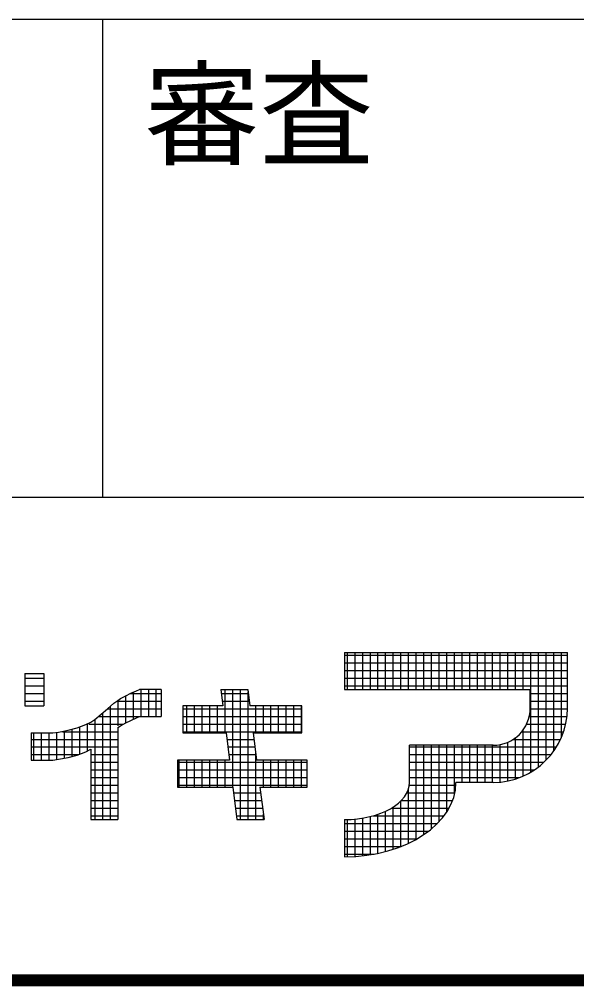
# Model space of a CAD drawing. Units: millimetres, scale not verified. Extents: x -9484 to 7834, y -6381 to 5697.
# Drawn here: x 920 to 1358, y -5888 to -5130 of the extents above; entities that cross this region are included whole.
import ezdxf
from ezdxf.enums import TextEntityAlignment as Align

# ---------------------------------------------------------------- set-up
doc = ezdxf.new("R2010")
doc.units = ezdxf.units.MM
doc.header["$LTSCALE"] = 30
doc.layers.add('0-6_SUNPO', color=7, linetype='Continuous', lineweight=25)
doc.styles.add('MS Gothic', font='')
doc.styles.get('MS Gothic').set_extended_font_data('MS Gothic')

msp = doc.modelspace()

# ---------------------------------------------------------------- linework, layer by layer
at = {"layer": '0-6_SUNPO'}
for p, q in [((-8344, -5129.86), (7826, -5129.86)), ((985.99, -5504.86), (985.99, -5129.86)), ((-334.01, -5504.86), (7825.99, -5504.86)), ((1175.68, -5626.68), (1175.68, -5655.84)), ((1175.68, -5626.68), (1350.64, -5626.68)), ((1177.98, -5655.84), (1177.98, -5626.68)), ((1183.98, -5655.84), (1183.98, -5626.68)), ((1189.98, -5655.84), (1189.98, -5626.68)), ((1195.98, -5655.84), (1195.98, -5626.68)), ((1201.98, -5655.84), (1201.98, -5626.68)), ((1207.98, -5655.84), (1207.98, -5626.68)), ((1213.98, -5655.84), (1213.98, -5626.68)), ((1219.98, -5655.84), (1219.98, -5626.68)), ((1225.98, -5655.84), (1225.98, -5626.68)), ((1231.98, -5655.84), (1231.98, -5626.68)), ((1237.98, -5655.84), (1237.98, -5626.68)), ((1243.98, -5655.84), (1243.98, -5626.68)), ((1249.98, -5655.84), (1249.98, -5626.68)), ((1255.98, -5655.84), (1255.98, -5626.68)), ((1261.98, -5655.84), (1261.98, -5626.68)), ((1267.98, -5655.84), (1267.98, -5626.68)), ((1273.98, -5655.84), (1273.98, -5626.68)), ((1279.99, -5655.84), (1279.99, -5626.68)), ((1285.99, -5655.84), (1285.99, -5626.68)), ((1291.99, -5655.84), (1291.99, -5626.68)), ((1297.99, -5655.84), (1297.99, -5626.68)), ((1303.99, -5655.84), (1303.99, -5626.68)), ((1309.99, -5655.84), (1309.99, -5626.68)), ((1315.99, -5655.84), (1315.99, -5626.68)), ((1321.99, -5720.62), (1321.99, -5626.68)), ((1327.99, -5716.56), (1327.99, -5626.68)), ((1333.99, -5711.22), (1333.99, -5626.68)), ((1339.99, -5704.01), (1339.99, -5626.68)), ((1345.99, -5693.23), (1345.99, -5626.68)), ((1350.64, -5670.42), (1350.64, -5626.68)), ((1175.68, -5628.94), (1350.64, -5628.94)), ((1175.68, -5634.94), (1350.64, -5634.94)), ((1175.68, -5640.94), (1350.64, -5640.94)), ((924.69, -5643.14), (924.69, -5668.64)), ((924.69, -5646.94), (939.59, -5646.94)), ((1175.68, -5646.94), (1350.64, -5646.94)), ((924.69, -5652.94), (939.59, -5652.94)), ((1031.77, -5655.89), (1014.77, -5655.89)), ((1015.99, -5677.14), (1015.99, -5655.89)), ((1021.99, -5677.14), (1021.99, -5655.89)), ((1027.99, -5677.14), (1027.99, -5655.89)), ((1031.77, -5655.89), (1031.77, -5677.14)), ((1078.52, -5655.89), (1099.77, -5655.89)), ((1078.52, -5655.89), (1080.11, -5668.64)), ((1081.99, -5689.89), (1081.99, -5655.89)), ((1087.99, -5732.39), (1087.99, -5655.89)), ((1093.99, -5757.9), (1093.99, -5655.89)), ((1099.77, -5655.89), (1101.36, -5668.64)), ((1099.99, -5757.9), (1099.99, -5657.65)), ((1175.68, -5652.94), (1350.64, -5652.94)), ((1175.68, -5655.84), (1321.48, -5655.84)), ((1321.48, -5670.42), (1321.48, -5655.84)), ((924.69, -5658.94), (939.59, -5658.94)), ((924.69, -5664.94), (939.59, -5664.94)), ((997.61, -5664.94), (1031.77, -5664.94)), ((997.99, -5684.43), (997.99, -5664.25)), ((1003.99, -5681.81), (1003.99, -5660.4)), ((1007.75, -5658.94), (1031.77, -5658.94)), ((1009.99, -5679.19), (1009.99, -5657.94)), ((1078.9, -5658.94), (1100.15, -5658.94)), ((1079.65, -5664.94), (1100.9, -5664.94)), ((1321.48, -5658.94), (1350.64, -5658.94)), ((1321.48, -5664.94), (1350.64, -5664.94)), ((924.69, -5668.64), (939.59, -5668.64)), ((990.11, -5670.94), (1031.77, -5670.94)), ((991.99, -5757.9), (991.99, -5668.84)), ((1048.77, -5668.64), (1048.77, -5689.89)), ((1080.11, -5668.64), (1048.77, -5668.64)), ((1048.77, -5670.94), (1142.27, -5670.94)), ((1051.98, -5689.89), (1051.98, -5668.64)), ((1057.98, -5689.89), (1057.98, -5668.64)), ((1063.98, -5689.89), (1063.98, -5668.64)), ((1069.99, -5689.89), (1069.99, -5668.64)), ((1075.99, -5689.89), (1075.99, -5668.64)), ((1142.27, -5668.64), (1101.36, -5668.64)), ((1105.99, -5689.89), (1105.99, -5668.64)), ((1111.99, -5689.89), (1111.99, -5668.64)), ((1117.99, -5689.89), (1117.99, -5668.64)), ((1123.99, -5689.89), (1123.99, -5668.64)), ((1129.99, -5689.89), (1129.99, -5668.64)), ((1135.99, -5689.89), (1135.99, -5668.64)), ((1141.99, -5689.89), (1141.99, -5668.64)), ((1142.27, -5689.89), (1142.27, -5668.64)), ((1321.48, -5670.94), (1350.64, -5670.94)), ((979.99, -5757.9), (979.99, -5679.43)), ((982.62, -5676.94), (1031.77, -5676.94)), ((985.99, -5757.9), (985.99, -5674.13)), ((1014.77, -5677.14), (1031.77, -5677.14)), ((1048.77, -5676.94), (1142.27, -5676.94)), ((1320.74, -5676.94), (1350.28, -5676.94)), ((961.99, -5708.47), (961.99, -5687.48)), ((967.99, -5706.45), (967.99, -5685.2)), ((973.99, -5703.99), (973.99, -5682.92)), ((975.12, -5682.94), (1002.29, -5682.94)), ((997.77, -5685.64), (997.77, -5757.9)), ((1048.77, -5682.94), (1142.27, -5682.94)), ((1315.99, -5723.72), (1315.99, -5687.45)), ((1318.66, -5682.94), (1349.28, -5682.94)), ((929.77, -5689.89), (946.77, -5689.89)), ((929.77, -5694.94), (997.77, -5694.94)), ((931.98, -5711.15), (931.98, -5689.89)), ((937.98, -5711.15), (937.98, -5689.89)), ((943.98, -5711.15), (943.98, -5689.89)), ((949.99, -5710.66), (949.99, -5689.38)), ((954.29, -5688.94), (997.77, -5688.94)), ((955.98, -5709.57), (955.98, -5688.43)), ((1048.77, -5688.94), (1142.27, -5688.94)), ((1048.77, -5689.89), (1082.77, -5689.89)), ((1082.77, -5689.89), (1085.43, -5711.15)), ((1083.4, -5694.94), (1104.65, -5694.94)), ((1104.02, -5689.89), (1142.27, -5689.89)), ((1104.02, -5689.89), (1106.67, -5711.15)), ((1308.1, -5694.94), (1345.24, -5694.94)), ((1309.99, -5725.99), (1309.99, -5693.61)), ((1314.84, -5688.94), (1347.62, -5688.94)), ((929.77, -5700.94), (997.77, -5700.94)), ((976.51, -5702.64), (976.51, -5757.9)), ((1084.15, -5700.94), (1105.4, -5700.94)), ((1226.71, -5728.74), (1226.71, -5699.57)), ((1292.32, -5699.57), (1226.71, -5699.57)), ((1226.71, -5700.94), (1342.02, -5700.94)), ((1231.98, -5773.37), (1231.98, -5699.57)), ((1237.98, -5769.67), (1237.98, -5699.57)), ((1243.98, -5765.17), (1243.98, -5699.57)), ((1249.98, -5759.51), (1249.98, -5699.57)), ((1255.98, -5751.87), (1255.98, -5699.57)), ((1261.98, -5738.26), (1261.98, -5699.57)), ((1267.98, -5728.74), (1267.98, -5699.57)), ((1273.98, -5728.74), (1273.98, -5699.57)), ((1279.99, -5728.74), (1279.99, -5699.57)), ((1285.99, -5728.74), (1285.99, -5699.57)), ((1291.99, -5728.74), (1291.99, -5699.57)), ((1297.99, -5728.46), (1297.99, -5699.02)), ((1303.99, -5727.56), (1303.99, -5697.14)), ((929.77, -5706.94), (967.08, -5706.94)), ((976.51, -5706.94), (997.77, -5706.94)), ((1084.9, -5706.94), (1106.15, -5706.94)), ((1105.99, -5757.9), (1105.99, -5705.65)), ((1226.71, -5706.94), (1337.79, -5706.94)), ((976.51, -5712.94), (997.77, -5712.94)), ((1044.52, -5711.15), (1044.52, -5732.39)), ((1085.43, -5711.15), (1044.52, -5711.15)), ((1044.52, -5712.94), (1146.52, -5712.94)), ((1045.98, -5732.39), (1045.98, -5711.15)), ((1051.98, -5732.39), (1051.98, -5711.15)), ((1057.98, -5732.39), (1057.98, -5711.15)), ((1063.98, -5732.39), (1063.98, -5711.15)), ((1069.99, -5732.39), (1069.99, -5711.15)), ((1075.99, -5732.39), (1075.99, -5711.15)), ((1081.99, -5732.39), (1081.99, -5711.15)), ((1146.52, -5711.15), (1106.67, -5711.15)), ((1111.99, -5732.39), (1111.99, -5711.15)), ((1117.99, -5732.39), (1117.99, -5711.15)), ((1123.99, -5732.39), (1123.99, -5711.15)), ((1129.99, -5732.39), (1129.99, -5711.15)), ((1135.99, -5732.39), (1135.99, -5711.15)), ((1141.99, -5732.39), (1141.99, -5711.15)), ((1146.52, -5732.39), (1146.52, -5711.15)), ((1226.71, -5712.94), (1332.23, -5712.94)), ((976.51, -5718.94), (997.77, -5718.94)), ((976.51, -5724.94), (997.77, -5724.94)), ((1044.52, -5718.94), (1146.52, -5718.94)), ((1044.52, -5724.94), (1146.52, -5724.94)), ((1226.71, -5718.94), (1324.68, -5718.94)), ((1226.71, -5724.94), (1313.02, -5724.94)), ((976.51, -5730.94), (997.77, -5730.94)), ((1044.52, -5730.94), (1146.52, -5730.94)), ((1044.52, -5732.39), (1088.08, -5732.39)), ((1088.08, -5732.39), (1091.27, -5757.9)), ((1109.33, -5732.39), (1146.52, -5732.39)), ((1109.33, -5732.39), (1112.52, -5757.9)), ((1226.56, -5730.94), (1263.1, -5730.94)), ((1292.32, -5728.74), (1263.16, -5728.74)), ((976.51, -5736.94), (997.77, -5736.94)), ((1088.65, -5736.94), (1109.9, -5736.94)), ((1224.65, -5736.94), (1262.29, -5736.94)), ((1225.98, -5776.45), (1225.98, -5733.65)), ((976.51, -5742.94), (997.77, -5742.94)), ((1089.4, -5742.94), (1110.65, -5742.94)), ((1213.98, -5781.16), (1213.98, -5748)), ((1219.98, -5779.02), (1219.98, -5743.21)), ((1220.25, -5742.94), (1260.52, -5742.94)), ((976.51, -5748.94), (997.77, -5748.94)), ((976.51, -5754.94), (997.77, -5754.94)), ((1090.15, -5748.94), (1111.4, -5748.94)), ((1090.9, -5754.94), (1112.15, -5754.94)), ((1111.99, -5757.9), (1111.99, -5753.66)), ((1195.98, -5785.46), (1195.98, -5755.49)), ((1198.07, -5754.94), (1253.83, -5754.94)), ((1201.98, -5784.35), (1201.98, -5753.72)), ((1207.98, -5782.93), (1207.98, -5751.31)), ((1212.48, -5748.94), (1257.74, -5748.94)), ((976.51, -5757.9), (997.77, -5757.9)), ((1091.27, -5757.9), (1112.52, -5757.9)), ((1175.68, -5757.9), (1175.68, -5787.06)), ((1175.68, -5760.94), (1248.61, -5760.94)), ((1177.98, -5787.03), (1177.98, -5757.87)), ((1183.98, -5786.79), (1183.98, -5757.51)), ((1189.98, -5786.27), (1189.98, -5756.73)), ((1175.68, -5766.94), (1241.77, -5766.94)), ((1175.68, -5772.94), (1232.74, -5772.94)), ((1175.68, -5778.94), (1220.19, -5778.94)), ((1175.68, -5784.94), (1199.01, -5784.94)), ((7830.8, -5884.66), (-8348.8, -5884.66)), ((7830.2, -5884.06), (-8348.2, -5884.06)), ((7829.6, -5883.46), (-8347.6, -5883.46)), ((7829, -5882.86), (-8347, -5882.86)), ((7828.4, -5882.26), (-8346.4, -5882.26)), ((7827.8, -5881.66), (-8345.8, -5881.66)), ((7827.2, -5881.06), (-8345.2, -5881.06)), ((7826.6, -5880.46), (-8344.6, -5880.46)), ((-8344, -5879.86), (7826, -5879.86)), ((7834.4, -5888.26), (-8352.4, -5888.26)), ((7833.8, -5887.66), (-8351.8, -5887.66)), ((7833.2, -5887.06), (-8351.2, -5887.06)), ((7832.6, -5886.46), (-8350.6, -5886.46)), ((7832, -5885.86), (-8350, -5885.86)), ((7831.4, -5885.26), (-8349.4, -5885.26))]:
    msp.add_line(p, q, dxfattribs=at)
for points in [[(924.69, -5643.14), (939.59, -5643.14), (939.59, -5668.64)], [(946.77, -5689.89), (951.17, -5689.2), (958.68, -5687.82), (965.94, -5685.98), (972.79, -5683.37), (976.51, -5681.39), (979.62, -5679.33), (984.71, -5675.26), (989.66, -5670.89), (994.71, -5666.64), (997.77, -5664.39), (999.99, -5662.96), (1003.97, -5660.75), (1008.1, -5658.77), (1012.31, -5656.93), (1014.77, -5655.89)], [(997.77, -5685.64), (999.99, -5684.22), (1003.97, -5682), (1008.1, -5680.02), (1012.31, -5678.18), (1014.77, -5677.14)], [(929.77, -5689.89), (929.77, -5711.15), (946.77, -5711.15)], [(946.77, -5711.15), (951.17, -5710.45), (958.68, -5709.07), (965.94, -5707.23), (972.79, -5704.62), (976.51, -5702.64)]]:
    msp.add_lwpolyline(points, dxfattribs=at)
for radius in [29.16, 58.32]:
    msp.add_arc((1292.32, -5670.42), radius, 270, 0, dxfattribs=at)
for major_axis, ratio in [((51.03, 0), 0.5714), ((87.48, 0), 0.6666)]:
    msp.add_ellipse((1175.68, -5728.74), major_axis=major_axis, ratio=ratio, start_param=4.712389, end_param=6.283185, dxfattribs=at)

# ---------------------------------------------------------------- texts
at = {"layer": '0-6_SUNPO', "style": 'MS Gothic'}
msp.add_text('審査', height=65.98, dxfattribs=at).set_placement((1018.79, -5257.25), align=Align.BOTTOM_LEFT)

doc.saveas('drawing.dxf')
